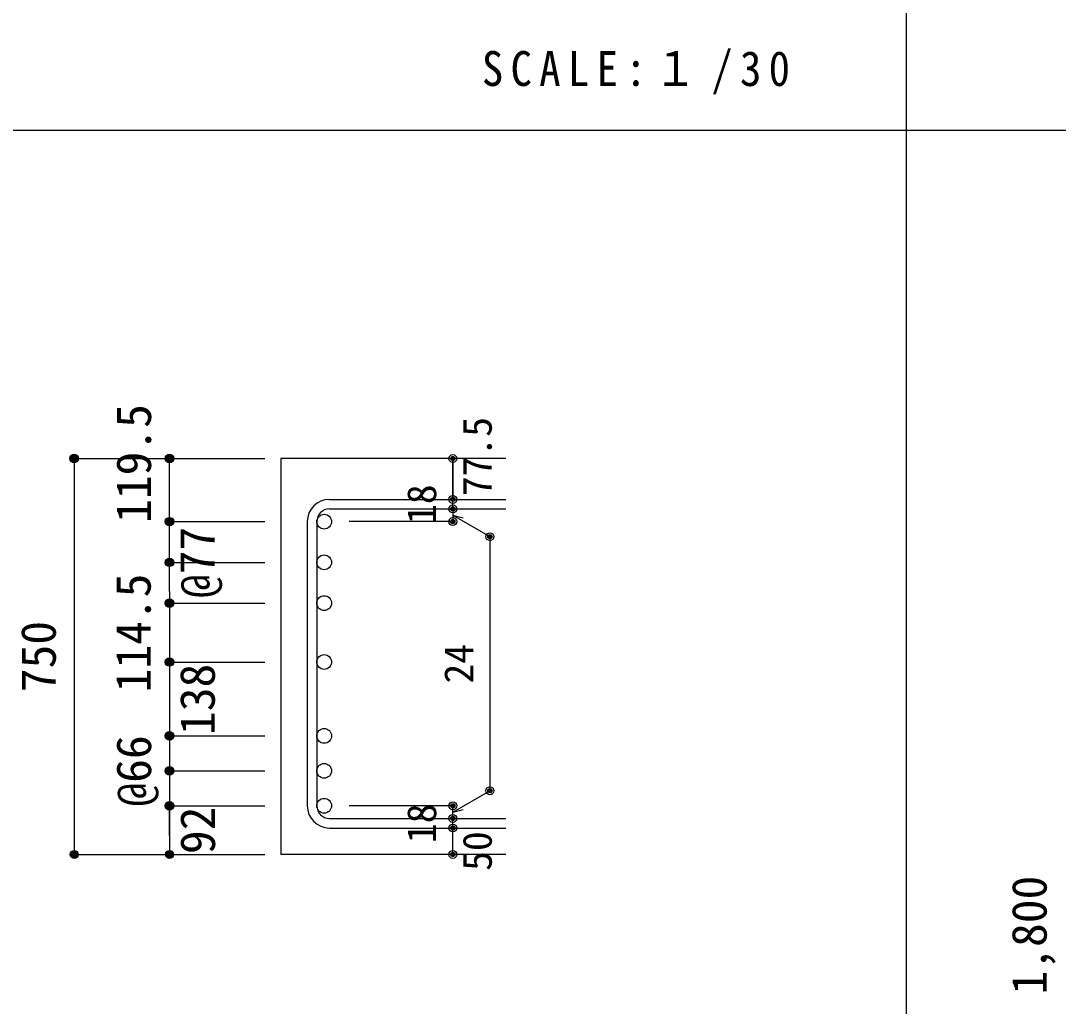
# Model space of a CAD drawing. Units: millimetres at full size, sheet at 1:30; details may follow other scales. Extents: x -5973 to 5954, y -4195 to 4201.
# Drawn here: x -2797 to -837, y -1877 to -15 of the extents above; entities that cross this region are included whole.
import ezdxf
from ezdxf.enums import TextEntityAlignment as Align

# ---------------------------------------------------------------- set-up
doc = ezdxf.new("R2010")
doc.units = ezdxf.units.MM
doc.header["$LTSCALE"] = 30
doc.header["$PDMODE"] = 32
doc.header["$PDSIZE"] = 15
for name, color, linetype in [('0-1_躯体線', 2, 'Continuous'), ('0-5_基礎梁筋', 7, 'Continuous'), ('0-6_スタラップ筋', 7, 'Continuous'), ('0-D_寸法', 4, 'Continuous'), ('6-7_文字', 7, 'Continuous'), ('F-0_枠', 6, 'Continuous')]:
    doc.layers.add(name, color=color, linetype=linetype)
doc.styles.add('ＭＳ ゴシック', font='')
doc.styles.get('ＭＳ ゴシック').set_extended_font_data('MS Gothic')

msp = doc.modelspace()

# ---------------------------------------------------------------- linework, layer by layer
at = {"layer": '0-1_躯体線'}
for p, q in [((-1880.8, -842.16), (-2305.8, -842.16)), ((-2305.8, -842.16), (-2305.8, -1590.16)), ((-1880.8, -1590.16), (-2305.8, -1590.16))]:
    msp.add_line(p, q, dxfattribs=at)
at = {"layer": '0-5_基礎梁筋', "color": 3}
for centre in [(-2223.8, -961.36), (-2223.8, -1038.36), (-2223.8, -1115.36), (-2223.8, -1226.66), (-2223.8, -1366.16), (-2223.8, -1432.16), (-2223.8, -1498.16)]:
    msp.add_circle(centre, 14, dxfattribs=at)
at = {"layer": '0-6_スタラップ筋'}
for p, q in [((-2213.8, -919.36), (-1880.8, -919.36)), ((-2213.8, -937.36), (-1880.8, -937.36)), ((-2255.8, -961.36), (-2255.8, -1498.16)), ((-2237.8, -961.36), (-2237.8, -1498.16)), ((-2213.8, -1522.16), (-1880.8, -1522.16)), ((-2213.8, -1540.16), (-1880.8, -1540.16))]:
    msp.add_line(p, q, dxfattribs=at)
for centre, radius, start, end in [((-2213.8, -961.36), 42, 90, 180), ((-2213.8, -961.36), 24, 90, 180), ((-2213.8, -1498.16), 42, 180, 270), ((-2213.8, -1498.16), 24, 180, 270)]:
    msp.add_arc(centre, radius, start, end, dxfattribs=at)
at = {"layer": '0-D_寸法'}
for p, q in [((-2695.8, -842.16), (-2515.8, -842.16)), ((-2695.8, -842.16), (-2515.8, -842.16)), ((-2695.8, -842.16), (-2695.8, -1590.16)), ((-2515.8, -842.16), (-2335.8, -842.16)), ((-2515.8, -842.16), (-2335.8, -842.16)), ((-2515.8, -1093.36), (-2515.8, -842.16)), ((-1980.8, -919.36), (-1980.8, -842.16)), ((-1980.8, -842.16), (-1980.8, -919.36)), ((-1980.8, -937.36), (-1980.8, -919.36)), ((-1980.8, -937.36), (-1980.8, -961.36)), ((-1980.8, -949.36), (-1910.74, -989.81)), ((-1980.8, -949.36), (-1961.48, -954.54)), ((-2515.8, -961.36), (-2335.8, -961.36)), ((-2515.8, -961.36), (-2335.8, -961.36)), ((-1980.8, -961.36), (-2176.89, -961.36)), ((-1910.74, -989.81), (-1910.74, -1469.71)), ((-2515.8, -1038.36), (-2335.8, -1038.36)), ((-2515.8, -1038.36), (-2335.8, -1038.36)), ((-2515.8, -1093.36), (-2515.8, -1590.16)), ((-2515.8, -1115.36), (-2335.8, -1115.36)), ((-2515.8, -1115.36), (-2335.8, -1115.36)), ((-2515.8, -1226.66), (-2335.8, -1226.66)), ((-2515.8, -1366.16), (-2335.8, -1366.16)), ((-2515.8, -1432.16), (-2335.8, -1432.16)), ((-1980.8, -1510.16), (-1910.74, -1469.71)), ((-2515.8, -1498.16), (-2335.8, -1498.16)), ((-2515.8, -1554.13), (-2515.8, -1498.16)), ((-1980.8, -1498.16), (-2176.89, -1498.16)), ((-1980.8, -1522.16), (-1980.8, -1498.16)), ((-1980.8, -1510.16), (-1961.48, -1504.99)), ((-1980.8, -1540.16), (-1980.8, -1522.16)), ((-1980.8, -1590.16), (-1980.8, -1540.16)), ((-2695.8, -1590.16), (-2515.8, -1590.16)), ((-2515.8, -1590.16), (-2335.8, -1590.16))]:
    msp.add_line(p, q, dxfattribs=at)
for centre, radius in [((-2695.8, -842.16), 8), ((-2695.8, -842.16), 7.2), ((-2695.8, -842.16), 6.4), ((-2695.8, -842.16), 5.6), ((-2695.8, -842.16), 4.8), ((-2695.8, -842.16), 4), ((-2695.8, -842.16), 3.2), ((-2695.8, -842.16), 2.4), ((-2695.8, -842.16), 1.6), ((-2695.8, -842.16), 0.8), ((-2515.8, -842.16), 8), ((-2515.8, -842.16), 7.2), ((-2515.8, -842.16), 6.4), ((-2515.8, -842.16), 5.6), ((-2515.8, -842.16), 4.8), ((-2515.8, -842.16), 4), ((-2515.8, -842.16), 3.2), ((-2515.8, -842.16), 2.4), ((-2515.8, -842.16), 1.6), ((-2515.8, -842.16), 0.8), ((-1980.8, -842.16), 4), ((-1980.8, -842.16), 3.6), ((-1980.8, -842.16), 3.2), ((-1980.8, -842.16), 2.8), ((-1980.8, -842.16), 2.4), ((-1980.8, -842.16), 2), ((-1980.8, -842.16), 1.6), ((-1980.8, -842.16), 1.2), ((-1980.8, -842.16), 0.8), ((-1980.8, -842.16), 0.4), ((-1980.8, -919.36), 4), ((-1980.8, -919.36), 3.6), ((-1980.8, -919.36), 3.2), ((-1980.8, -919.36), 2.8), ((-1980.8, -919.36), 2.4), ((-1980.8, -919.36), 2), ((-1980.8, -919.36), 1.6), ((-1980.8, -919.36), 1.2), ((-1980.8, -919.36), 0.8), ((-1980.8, -919.36), 0.4), ((-1980.8, -937.36), 4), ((-1980.8, -937.36), 3.6), ((-1980.8, -937.36), 3.2), ((-1980.8, -937.36), 2.8), ((-1980.8, -937.36), 2.4), ((-1980.8, -937.36), 2), ((-1980.8, -937.36), 1.6), ((-1980.8, -937.36), 1.2), ((-1980.8, -937.36), 0.8), ((-1980.8, -937.36), 0.4), ((-2515.8, -961.36), 8), ((-2515.8, -961.36), 7.2), ((-2515.8, -961.36), 6.4), ((-2515.8, -961.36), 5.6), ((-2515.8, -961.36), 4.8), ((-2515.8, -961.36), 4), ((-2515.8, -961.36), 3.2), ((-2515.8, -961.36), 2.4), ((-2515.8, -961.36), 1.6), ((-1980.8, -961.36), 4), ((-1980.8, -961.36), 3.6), ((-1980.8, -961.36), 3.2), ((-1980.8, -961.36), 2.8), ((-1980.8, -961.36), 2.4), ((-1980.8, -961.36), 2), ((-1980.8, -961.36), 1.6), ((-2515.8, -961.36), 0.8), ((-1980.8, -961.36), 1.2), ((-1980.8, -961.36), 0.8), ((-1980.8, -961.36), 0.4), ((-1910.74, -989.81), 4), ((-1910.74, -989.81), 3.6), ((-1910.74, -989.81), 3.2), ((-1910.74, -989.81), 2.8), ((-1910.74, -989.81), 2.4), ((-1910.74, -989.81), 2), ((-1910.74, -989.81), 1.6), ((-1910.74, -989.81), 1.2), ((-1910.74, -989.81), 0.8), ((-1910.74, -989.81), 0.4), ((-2515.8, -1038.36), 8), ((-2515.8, -1038.36), 7.2), ((-2515.8, -1038.36), 6.4), ((-2515.8, -1038.36), 5.6), ((-2515.8, -1038.36), 4.8), ((-2515.8, -1038.36), 4), ((-2515.8, -1038.36), 3.2), ((-2515.8, -1038.36), 2.4), ((-2515.8, -1038.36), 1.6), ((-2515.8, -1038.36), 0.8), ((-2515.8, -1115.36), 8), ((-2515.8, -1115.36), 7.2), ((-2515.8, -1115.36), 6.4), ((-2515.8, -1115.36), 5.6), ((-2515.8, -1115.36), 4.8), ((-2515.8, -1115.36), 4), ((-2515.8, -1115.36), 3.2), ((-2515.8, -1115.36), 2.4), ((-2515.8, -1115.36), 1.6), ((-2515.8, -1115.36), 0.8), ((-2515.8, -1226.66), 8), ((-2515.8, -1226.66), 7.2), ((-2515.8, -1226.66), 6.4), ((-2515.8, -1226.66), 5.6), ((-2515.8, -1226.66), 4.8), ((-2515.8, -1226.66), 4), ((-2515.8, -1226.66), 3.2), ((-2515.8, -1226.66), 2.4), ((-2515.8, -1226.66), 1.6), ((-2515.8, -1226.66), 0.8), ((-2515.8, -1366.16), 8), ((-2515.8, -1366.16), 7.2), ((-2515.8, -1366.16), 6.4), ((-2515.8, -1366.16), 5.6), ((-2515.8, -1366.16), 4.8), ((-2515.8, -1366.16), 4), ((-2515.8, -1366.16), 3.2), ((-2515.8, -1366.16), 2.4), ((-2515.8, -1366.16), 1.6), ((-2515.8, -1366.16), 0.8), ((-2515.8, -1432.16), 8), ((-2515.8, -1432.16), 7.2), ((-2515.8, -1432.16), 6.4), ((-2515.8, -1432.16), 5.6), ((-2515.8, -1432.16), 4.8), ((-2515.8, -1432.16), 4), ((-2515.8, -1432.16), 3.2), ((-2515.8, -1432.16), 2.4), ((-2515.8, -1432.16), 1.6), ((-2515.8, -1432.16), 0.8), ((-1910.74, -1469.71), 4), ((-1910.74, -1469.71), 3.6), ((-1910.74, -1469.71), 3.2), ((-1910.74, -1469.71), 2.8), ((-1910.74, -1469.71), 2.4), ((-1910.74, -1469.71), 2), ((-1910.74, -1469.71), 1.6), ((-1910.74, -1469.71), 1.2), ((-1910.74, -1469.71), 0.8), ((-1910.74, -1469.71), 0.4), ((-2515.8, -1498.16), 8), ((-2515.8, -1498.16), 7.2), ((-2515.8, -1498.16), 6.4), ((-2515.8, -1498.16), 5.6), ((-2515.8, -1498.16), 4.8), ((-2515.8, -1498.16), 4), ((-2515.8, -1498.16), 3.2), ((-2515.8, -1498.16), 2.4), ((-2515.8, -1498.16), 1.6), ((-2515.8, -1498.16), 0.8), ((-1980.8, -1498.16), 4), ((-1980.8, -1498.16), 3.6), ((-1980.8, -1498.16), 3.2), ((-1980.8, -1498.16), 2.8), ((-1980.8, -1498.16), 2.4), ((-1980.8, -1498.16), 2), ((-1980.8, -1498.16), 1.6), ((-1980.8, -1498.16), 1.2), ((-1980.8, -1498.16), 0.8), ((-1980.8, -1498.16), 0.4), ((-1980.8, -1522.16), 4), ((-1980.8, -1522.16), 3.6), ((-1980.8, -1522.16), 3.2), ((-1980.8, -1522.16), 2.8), ((-1980.8, -1522.16), 2.4), ((-1980.8, -1522.16), 2), ((-1980.8, -1522.16), 1.6), ((-1980.8, -1522.16), 1.2), ((-1980.8, -1522.16), 0.8), ((-1980.8, -1522.16), 0.4), ((-1980.8, -1540.16), 4), ((-1980.8, -1540.16), 3.6), ((-1980.8, -1540.16), 3.2), ((-1980.8, -1540.16), 2.8), ((-1980.8, -1540.16), 2.4), ((-1980.8, -1540.16), 2), ((-1980.8, -1540.16), 1.6), ((-1980.8, -1540.16), 1.2), ((-1980.8, -1540.16), 0.8), ((-1980.8, -1540.16), 0.4), ((-2695.8, -1590.16), 7.2), ((-2695.8, -1590.16), 6.4), ((-2695.8, -1590.16), 5.6), ((-2695.8, -1590.16), 4.8), ((-2695.8, -1590.16), 4), ((-2695.8, -1590.16), 3.2), ((-2515.8, -1590.16), 7.2), ((-2515.8, -1590.16), 6.4), ((-2515.8, -1590.16), 5.6), ((-2515.8, -1590.16), 4.8), ((-2515.8, -1590.16), 4), ((-2515.8, -1590.16), 3.2), ((-1980.8, -1590.16), 4), ((-1980.8, -1590.16), 3.6), ((-1980.8, -1590.16), 3.2), ((-2695.8, -1590.16), 2.4), ((-2695.8, -1590.16), 1.6), ((-2695.8, -1590.16), 0.8), ((-2515.8, -1590.16), 2.4), ((-2515.8, -1590.16), 1.6), ((-2515.8, -1590.16), 0.8), ((-1980.8, -1590.16), 2.8), ((-1980.8, -1590.16), 2.4), ((-1980.8, -1590.16), 2), ((-1980.8, -1590.16), 1.6), ((-1980.8, -1590.16), 1.2), ((-1980.8, -1590.16), 0.8), ((-1980.8, -1590.16), 0.4)]:
    msp.add_circle(centre, radius, dxfattribs=at)
at = {"layer": '0-D_寸法', "color": 7}
for p in [(-2695.8, -842.16), (-2695.8, -842.16), (-2515.8, -842.16), (-1980.8, -842.16), (-1980.8, -919.36), (-1980.8, -937.36), (-2515.8, -961.36), (-1980.8, -961.36), (-1910.74, -989.81), (-2515.8, -1038.36), (-2515.8, -1115.36), (-2515.8, -1226.66), (-2515.8, -1226.66), (-2515.8, -1366.16), (-2515.8, -1366.16), (-2515.8, -1432.16), (-2515.8, -1432.16), (-1910.74, -1469.71), (-2515.8, -1498.16), (-2515.8, -1498.16), (-1980.8, -1498.16), (-1980.8, -1522.16), (-1980.8, -1540.16), (-2695.8, -1590.16), (-2695.8, -1590.16), (-2515.8, -1590.16), (-1980.8, -1590.16)]:
    msp.add_point(p, dxfattribs=at)
at = {"layer": 'F-0_枠', "color": 2}
for p, q in [((-1124.64, 4201.15), (-1124.64, -4195.24)), ((-5972.88, -222.05), (3723.6, -222.05))]:
    msp.add_line(p, q, dxfattribs=at)

# ---------------------------------------------------------------- texts
at = {"layer": '0-D_寸法', "style": 'ＭＳ ゴシック'}
for s, height, p in [('119.5', 65.98, (-2530.92, -963.87)), ('77.5', 54.99, (-1890.8, -913.36)), ('18', 54.99, (-1995.8, -965.86)), ('@77', 65.98, (-2410.8, -1105.86)), ('114.5', 65.98, (-2531.58, -1283.97)), ('750', 65.98, (-2710.8, -1283.66)), ('24', 54.99, (-1925.74, -1267.26)), ('138', 65.98, (-2410.54, -1364.44)), ('@66', 65.98, (-2530.8, -1499.66)), ('92', 65.98, (-2410.11, -1589.45)), ('18', 54.99, (-1995.8, -1568.66)), ('50', 54.99, (-1890.8, -1621.16)), ('1,800', 65.98, (-839.6, -1854.66))]:
    msp.add_text(s, height=height, rotation=90, dxfattribs=at).set_placement(p, align=Align.BOTTOM_LEFT)
at = {"layer": '6-7_文字', "color": 2, "insert": (-1925.98, -154.55), "char_height": 65.98, "attachment_point": 7, "style": 'ＭＳ ゴシック'}
msp.add_mtext('\\T1.34;\\W0.9;SCALE:１/30', dxfattribs=at)

doc.saveas('drawing.dxf')
